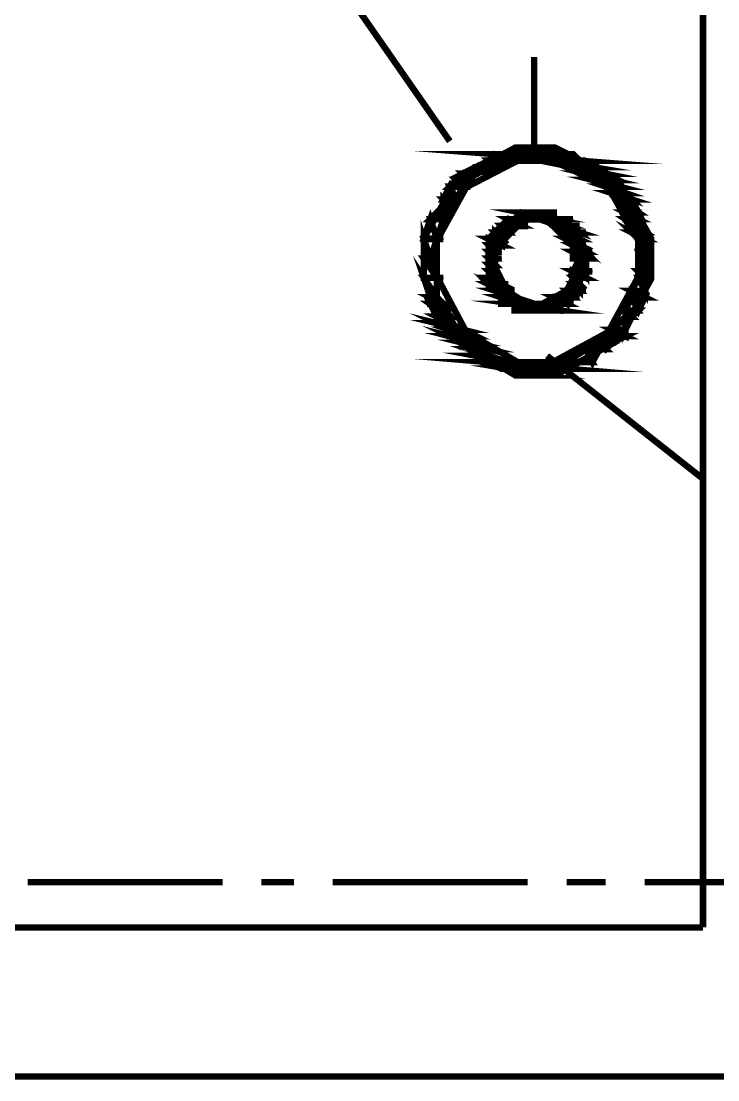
# Model space of a CAD drawing. Extents: x 0 to 210, y 0 to 297.
# Drawn here: x 76.17 to 80.72, y 233.62 to 240.53 of the extents above; entities that cross this region are included whole.
import ezdxf

# ---------------------------------------------------------------- set-up
doc = ezdxf.new("R2010")
doc.units = 0
doc.header["$MEASUREMENT"] = 0
doc.layers.add('C00-00-00-BLACK', color=7, linetype='Continuous')
doc.layers.add('CFF-00-00', color=1, linetype='Continuous')

msp = doc.modelspace()

# ---------------------------------------------------------------- linework, layer by layer
at = {"layer": 'C00-00-00-BLACK', "const_width": 0.0423}
for points in [[(80.6235, 234.614), (80.6235, 252.714)], [(79.5211, 239.702), (79.5211, 240.294)], [(76.2138, 234.91), (77.4859, 234.91)], [(77.7392, 234.91), (77.9515, 234.91)], [(78.2052, 234.91), (79.4784, 234.91)], [(79.732, 234.91), (79.9881, 234.91)], [(80.2432, 234.91), (81.4737, 234.91)], [(75.7894, 234.614), (80.6235, 234.614)], [(75.7894, 233.641), (89.4457, 233.641)]]:
    msp.add_lwpolyline(points, dxfattribs=at)
for points in [[(80.2845, 238.979), (80.2845, 239.11), (80.0626, 239.5), (79.6576, 239.702), (79.5239, 239.702), (79.3972, 239.702), (79.018, 239.5), (78.8003, 239.11), (78.8003, 238.979), (78.8003, 238.846), (79.018, 238.441), (79.3972, 238.217), (79.5239, 238.217), (79.6576, 238.217), (80.0626, 238.441), (80.2845, 238.846), (80.2845, 238.979)], [(79.5211, 239.702), (79.6477, 239.66), (79.4357, 239.66), (79.5211, 239.702)], [(79.7747, 239.66), (79.2635, 239.66), (79.8174, 239.617), (79.7747, 239.66)], [(80.2005, 238.979), (80.2005, 239.097), (80.0047, 239.444), (79.6438, 239.617), (79.5239, 239.617), (79.412, 239.617), (79.0773, 239.444), (78.8857, 239.097), (78.8857, 238.979), (78.8857, 238.859), (79.0773, 238.499), (79.412, 238.303), (79.5239, 238.303), (79.6438, 238.303), (80.0047, 238.499), (80.2005, 238.859), (80.2005, 238.979)], [(79.2247, 239.617), (79.266, 239.575), (79.1393, 239.575), (79.2247, 239.617)], [(79.2635, 239.66), (79.8174, 239.617), (79.2219, 239.617), (79.2635, 239.66)], [(79.393, 239.617), (79.2247, 239.617), (79.266, 239.575), (79.393, 239.617)], [(79.8174, 239.617), (79.2219, 239.617), (79.8174, 239.617)], [(79.2219, 239.617), (79.8174, 239.617), (79.8587, 239.617), (79.2219, 239.617)], [(79.393, 239.617), (79.4357, 239.617), (79.2247, 239.617), (79.393, 239.617)], [(79.393, 239.617), (79.2247, 239.617), (79.5211, 239.617), (79.393, 239.617)], [(79.393, 239.66), (79.7747, 239.66), (79.2635, 239.66), (79.393, 239.66)], [(79.4357, 239.66), (79.6893, 239.66), (79.393, 239.66), (79.4357, 239.66)], [(79.6893, 239.66), (79.393, 239.66), (79.7747, 239.66), (79.6893, 239.66)], [(79.6477, 239.617), (79.9013, 239.575), (79.7747, 239.575), (79.6477, 239.617)], [(79.8174, 239.617), (79.6477, 239.617), (79.9013, 239.575), (79.8174, 239.617)], [(79.6477, 239.66), (79.4357, 239.66), (79.6893, 239.66), (79.6477, 239.66)], [(79.8174, 239.617), (79.5211, 239.617), (79.8174, 239.617)], [(79.5211, 239.617), (79.8174, 239.617), (79.6477, 239.617), (79.5211, 239.617)], [(79.0554, 239.532), (79.0967, 239.491), (79.0127, 239.491), (79.0554, 239.532)], [(79.1393, 239.575), (79.1393, 239.532), (79.0554, 239.532), (79.1393, 239.575)], [(79.266, 239.575), (79.1393, 239.575), (79.266, 239.575)], [(79.1393, 239.575), (79.266, 239.575), (79.309, 239.575), (79.1393, 239.575)], [(79.266, 239.575), (79.1393, 239.575), (79.1393, 239.532), (79.266, 239.575)], [(79.9013, 239.575), (79.7747, 239.575), (79.9867, 239.532), (79.9013, 239.575)], [(79.7747, 239.575), (79.9867, 239.532), (79.8587, 239.532), (79.7747, 239.575)], [(79.9013, 239.575), (79.7747, 239.575), (79.9013, 239.575)], [(79.7747, 239.575), (79.9013, 239.575), (79.9469, 239.575), (79.7747, 239.575)], [(79.8615, 239.532), (80.0308, 239.491), (79.9042, 239.491), (79.8615, 239.532)], [(78.97, 239.448), (79.0127, 239.364), (78.9259, 239.364), (78.97, 239.448)], [(79.0127, 239.491), (79.0554, 239.448), (78.97, 239.448), (79.0127, 239.491)], [(79.0967, 239.491), (79.0127, 239.491), (79.0554, 239.448), (79.0967, 239.491)], [(79.1393, 239.532), (79.0554, 239.532), (79.0967, 239.491), (79.1393, 239.532)], [(79.9881, 239.532), (79.8615, 239.532), (80.0308, 239.491), (79.9881, 239.532)], [(79.9042, 239.491), (80.0735, 239.448), (79.9881, 239.448), (79.9042, 239.491)], [(80.0308, 239.491), (79.9042, 239.491), (80.0735, 239.448), (80.0308, 239.491)], [(79.9881, 239.448), (80.1165, 239.405), (80.0308, 239.405), (79.9881, 239.448)], [(79.0554, 239.448), (78.97, 239.448), (79.0127, 239.364), (79.0554, 239.448)], [(80.0735, 239.448), (79.9881, 239.448), (80.1165, 239.405), (80.0735, 239.448)], [(80.1165, 239.405), (80.0308, 239.405), (80.1578, 239.364), (80.1165, 239.405)], [(80.0308, 239.405), (80.1578, 239.364), (80.0735, 239.364), (80.0308, 239.405)], [(80.0735, 239.364), (80.2005, 239.279), (80.1165, 239.279), (80.0735, 239.364)], [(78.9284, 239.321), (78.9284, 239.236), (78.843, 239.236), (78.9284, 239.321)], [(79.0127, 239.364), (78.9284, 239.364), (78.97, 239.321), (79.0127, 239.364)], [(78.9284, 239.364), (78.97, 239.321), (78.9284, 239.321), (78.9284, 239.364)], [(80.1578, 239.364), (80.0735, 239.364), (80.2005, 239.279), (80.1578, 239.364)], [(78.843, 239.236), (78.8857, 239.109), (78.8003, 239.109), (78.843, 239.236)], [(78.97, 239.321), (78.9284, 239.321), (78.9284, 239.236), (78.97, 239.321)], [(79.8587, 238.979), (79.8587, 239.033), (79.7676, 239.191), (79.5817, 239.276), (79.5211, 239.276), (79.4674, 239.276), (79.3062, 239.191), (79.2219, 239.033), (79.2219, 238.979), (79.2219, 238.922), (79.3062, 238.747), (79.4674, 238.64), (79.5211, 238.64), (79.5817, 238.64), (79.7676, 238.747), (79.8587, 238.922), (79.8587, 238.979)], [(79.6477, 239.279), (79.4357, 239.279), (79.6477, 239.236), (79.6477, 239.279)], [(79.4357, 239.279), (79.6477, 239.236), (79.393, 239.236), (79.4357, 239.279)], [(79.4784, 239.279), (79.6477, 239.279), (79.4357, 239.279), (79.4784, 239.279)], [(79.5211, 239.279), (79.5623, 239.279), (79.4784, 239.279), (79.5211, 239.279)], [(79.605, 239.279), (79.6477, 239.279), (79.4784, 239.279), (79.605, 239.279)], [(79.605, 239.279), (79.4784, 239.279), (79.5623, 239.279), (79.605, 239.279)], [(79.605, 239.279), (79.4784, 239.279), (79.6477, 239.279), (79.605, 239.279)], [(79.605, 239.236), (79.732, 239.194), (79.6477, 239.194), (79.605, 239.236)], [(80.2005, 239.279), (80.1165, 239.279), (80.2005, 239.236), (80.2005, 239.279)], [(80.1165, 239.236), (80.2432, 239.152), (80.1578, 239.152), (80.1165, 239.236)], [(80.1165, 239.279), (80.2005, 239.236), (80.1165, 239.236), (80.1165, 239.279)], [(78.8003, 239.106), (78.843, 238.979), (78.8003, 238.979), (78.8003, 239.106)], [(78.9284, 239.236), (78.843, 239.236), (78.8857, 239.109), (78.9284, 239.236)], [(78.843, 239.236), (78.9284, 239.236), (78.97, 239.236), (78.843, 239.236)], [(78.9284, 239.236), (78.97, 239.236), (78.843, 239.236), (78.9284, 239.236)], [(79.309, 239.191), (79.3517, 239.149), (79.266, 239.149), (79.309, 239.191)], [(79.8174, 238.979), (79.8174, 239.043), (79.5941, 239.233), (79.5211, 239.233), (79.4561, 239.233), (79.2635, 239.043), (79.2635, 238.979), (79.2635, 238.927), (79.3433, 238.768), (79.4755, 238.683), (79.5211, 238.683), (79.5736, 238.683), (79.732, 238.768), (79.8174, 238.927), (79.8174, 238.979)], [(79.3517, 239.236), (79.4357, 239.194), (79.309, 239.194), (79.3517, 239.236)], [(79.4784, 239.236), (79.3517, 239.236), (79.4357, 239.194), (79.4784, 239.236)], [(79.393, 239.236), (79.6893, 239.236), (79.3517, 239.236), (79.393, 239.236)], [(79.732, 239.236), (79.3517, 239.236), (79.732, 239.236)], [(79.3517, 239.236), (79.732, 239.236), (79.7747, 239.236), (79.3517, 239.236)], [(79.732, 239.236), (79.7747, 239.236), (79.3517, 239.236), (79.732, 239.236)], [(79.732, 239.236), (79.3517, 239.236), (79.6893, 239.236), (79.732, 239.236)], [(79.4784, 239.236), (79.5211, 239.236), (79.3517, 239.236), (79.4784, 239.236)], [(79.4784, 239.236), (79.3517, 239.236), (79.5211, 239.236), (79.4784, 239.236)], [(79.6477, 239.236), (79.393, 239.236), (79.6893, 239.236), (79.6477, 239.236)], [(79.732, 239.236), (79.605, 239.236), (79.732, 239.194), (79.732, 239.236)], [(79.732, 239.236), (79.5211, 239.236), (79.732, 239.236)], [(79.5211, 239.236), (79.732, 239.236), (79.605, 239.236), (79.5211, 239.236)], [(79.6893, 239.191), (79.8174, 239.149), (79.732, 239.149), (79.6893, 239.191)], [(80.2005, 239.236), (80.1165, 239.236), (80.2432, 239.152), (80.2005, 239.236)], [(80.1578, 239.149), (80.2432, 239.106), (80.2005, 239.106), (80.1578, 239.149)], [(79.3517, 239.149), (79.266, 239.149), (79.309, 239.106), (79.3517, 239.149)], [(79.266, 239.149), (79.309, 239.106), (79.266, 239.106), (79.266, 239.149)], [(79.3517, 239.149), (79.266, 239.149), (79.3517, 239.149)], [(79.266, 239.149), (79.3517, 239.149), (79.393, 239.149), (79.266, 239.149)], [(79.393, 239.191), (79.309, 239.191), (79.3517, 239.149), (79.393, 239.191)], [(79.309, 239.191), (79.4385, 239.191), (79.4812, 239.191), (79.309, 239.191)], [(79.4385, 239.191), (79.4812, 239.191), (79.309, 239.191), (79.4385, 239.191)], [(79.393, 239.191), (79.4357, 239.191), (79.309, 239.191), (79.393, 239.191)], [(79.393, 239.191), (79.309, 239.191), (79.4357, 239.191), (79.393, 239.191)], [(79.7747, 239.191), (79.6893, 239.191), (79.8174, 239.149), (79.7747, 239.191)], [(79.732, 239.106), (79.8174, 239.065), (79.7747, 239.065), (79.732, 239.106)], [(79.7747, 239.191), (79.8174, 239.191), (79.6477, 239.191), (79.7747, 239.191)], [(79.7747, 239.191), (79.6477, 239.191), (79.732, 239.191), (79.7747, 239.191)], [(79.7747, 239.191), (79.6477, 239.191), (79.7747, 239.191)], [(79.6477, 239.191), (79.7747, 239.191), (79.6893, 239.191), (79.6477, 239.191)], [(79.8174, 239.149), (79.732, 239.149), (79.8174, 239.106), (79.8174, 239.149)], [(79.732, 239.149), (79.8174, 239.106), (79.732, 239.106), (79.732, 239.149)], [(79.8174, 239.149), (79.732, 239.149), (79.8174, 239.149)], [(79.732, 239.149), (79.8174, 239.149), (79.8587, 239.149), (79.732, 239.149)], [(80.2432, 239.149), (80.1578, 239.149), (80.2432, 239.106), (80.2432, 239.149)], [(80.2005, 239.106), (80.2432, 239.022), (80.2005, 239.022), (80.2005, 239.106)], [(80.2005, 239.022), (80.2432, 238.893), (80.2005, 238.893), (80.2005, 239.022)], [(78.8857, 239.106), (78.8003, 239.106), (78.843, 238.979), (78.8857, 239.106)], [(78.8003, 239.106), (78.8857, 239.106), (78.9284, 239.106), (78.8003, 239.106)], [(78.8857, 239.106), (78.9284, 239.106), (78.8003, 239.106), (78.8857, 239.106)], [(79.309, 239.106), (79.2247, 239.106), (79.309, 239.065), (79.309, 239.106)], [(79.309, 239.065), (79.2247, 239.065), (79.266, 239.022), (79.309, 239.065)], [(79.2247, 239.106), (79.309, 239.065), (79.2247, 239.065), (79.2247, 239.106)], [(79.266, 239.106), (79.309, 239.106), (79.2247, 239.106), (79.266, 239.106)], [(79.2247, 239.065), (79.266, 239.022), (79.2247, 239.022), (79.2247, 239.065)], [(79.2247, 239.022), (79.266, 238.979), (79.2247, 238.979), (79.2247, 239.022)], [(79.309, 239.106), (79.266, 239.106), (79.309, 239.106)], [(79.8174, 239.106), (79.732, 239.106), (79.8174, 239.065), (79.8174, 239.106)], [(79.8174, 239.065), (79.7747, 239.065), (79.8587, 239.022), (79.8174, 239.065)], [(79.7747, 239.065), (79.8587, 239.022), (79.7747, 239.022), (79.7747, 239.065)], [(79.7747, 239.065), (79.8174, 239.065), (79.8587, 239.065), (79.7747, 239.065)], [(79.8174, 239.065), (79.8587, 239.065), (79.7747, 239.065), (79.8174, 239.065)], [(80.2432, 239.106), (80.2005, 239.106), (80.2432, 239.022), (80.2432, 239.106)], [(78.8003, 238.979), (78.8857, 238.853), (78.8003, 238.853), (78.8003, 238.979)], [(79.266, 239.022), (79.2247, 239.022), (79.266, 238.979), (79.266, 239.022)], [(79.2247, 239.022), (79.266, 239.022), (79.309, 239.022), (79.2247, 239.022)], [(79.266, 239.022), (79.309, 239.022), (79.2247, 239.022), (79.266, 239.022)], [(79.2247, 238.979), (79.266, 238.937), (79.2247, 238.937), (79.2247, 238.979)], [(79.8587, 239.022), (79.7747, 239.022), (79.8587, 238.979), (79.8587, 239.022)], [(79.8174, 238.979), (79.8587, 238.895), (79.7747, 238.895), (79.8174, 238.979)], [(79.7747, 239.022), (79.8587, 238.979), (79.7747, 238.979), (79.7747, 239.022)], [(79.7747, 239.022), (79.8587, 239.022), (79.9013, 239.022), (79.7747, 239.022)], [(79.8587, 239.022), (79.9013, 239.022), (79.7747, 239.022), (79.8587, 239.022)], [(80.2432, 239.022), (80.2005, 239.022), (80.2432, 238.893), (80.2432, 239.022)], [(80.2432, 239.022), (80.2005, 239.022), (80.2432, 239.022)], [(80.2005, 239.022), (80.2432, 239.022), (80.2845, 239.022), (80.2005, 239.022)], [(78.8003, 238.853), (78.8857, 238.726), (78.843, 238.726), (78.8003, 238.853)], [(78.843, 238.979), (78.8003, 238.979), (78.8857, 238.853), (78.843, 238.979)], [(78.843, 238.979), (78.8003, 238.979), (78.843, 238.979)], [(78.8003, 238.979), (78.843, 238.979), (78.8857, 238.979), (78.8003, 238.979)], [(79.266, 238.979), (79.2247, 238.979), (79.266, 238.937), (79.266, 238.979)], [(79.266, 238.937), (79.2247, 238.937), (79.266, 238.895), (79.266, 238.937)], [(79.266, 238.979), (79.2247, 238.979), (79.266, 238.979)], [(79.2247, 238.979), (79.266, 238.979), (79.309, 238.979), (79.2247, 238.979)], [(79.2247, 238.937), (79.266, 238.895), (79.2247, 238.895), (79.2247, 238.937)], [(79.2247, 238.895), (79.266, 238.853), (79.2247, 238.853), (79.2247, 238.895)], [(79.8587, 238.979), (79.7747, 238.979), (79.8174, 238.979), (79.8587, 238.979)], [(79.7747, 238.979), (79.8587, 238.979), (79.9013, 238.979), (79.7747, 238.979)], [(79.8587, 238.979), (79.8174, 238.979), (79.8587, 238.895), (79.8587, 238.979)], [(80.2005, 238.895), (80.2432, 238.853), (80.2005, 238.853), (80.2005, 238.895)], [(78.8857, 238.853), (78.8003, 238.853), (78.8857, 238.726), (78.8857, 238.853)], [(78.8003, 238.853), (78.8857, 238.853), (78.9284, 238.853), (78.8003, 238.853)], [(78.8857, 238.853), (78.9284, 238.853), (78.8003, 238.853), (78.8857, 238.853)], [(79.2247, 238.81), (79.309, 238.768), (79.266, 238.768), (79.2247, 238.81)], [(79.266, 238.853), (79.2247, 238.853), (79.309, 238.81), (79.266, 238.853)], [(79.266, 238.895), (79.2247, 238.895), (79.266, 238.853), (79.266, 238.895)], [(79.2247, 238.853), (79.309, 238.81), (79.2247, 238.81), (79.2247, 238.853)], [(79.2247, 238.853), (79.266, 238.853), (79.309, 238.853), (79.2247, 238.853)], [(79.266, 238.853), (79.309, 238.853), (79.2247, 238.853), (79.266, 238.853)], [(79.8587, 238.895), (79.7747, 238.895), (79.8587, 238.853), (79.8587, 238.895)], [(79.8174, 238.853), (79.7747, 238.853), (79.8174, 238.81), (79.8174, 238.853)], [(79.7747, 238.895), (79.8587, 238.853), (79.7747, 238.853), (79.7747, 238.895)], [(79.8587, 238.895), (79.7747, 238.895), (79.8587, 238.895)], [(79.7747, 238.895), (79.8587, 238.895), (79.9013, 238.895), (79.7747, 238.895)], [(79.7747, 238.853), (79.8174, 238.81), (79.7747, 238.81), (79.7747, 238.853)], [(79.8174, 238.853), (79.8587, 238.853), (79.7747, 238.853), (79.8174, 238.853)], [(79.8174, 238.853), (79.7747, 238.853), (79.8587, 238.853), (79.8174, 238.853)], [(80.2005, 238.853), (80.2432, 238.768), (80.1578, 238.768), (80.2005, 238.853)], [(80.2432, 238.895), (80.2005, 238.895), (80.2432, 238.853), (80.2432, 238.895)], [(80.2432, 238.853), (80.2005, 238.853), (80.2432, 238.768), (80.2432, 238.853)], [(79.309, 238.81), (79.2247, 238.81), (79.309, 238.768), (79.309, 238.81)], [(79.266, 238.768), (79.393, 238.726), (79.309, 238.726), (79.266, 238.768)], [(79.2247, 238.81), (79.309, 238.81), (79.3517, 238.81), (79.2247, 238.81)], [(79.309, 238.81), (79.3517, 238.81), (79.2247, 238.81), (79.309, 238.81)], [(79.7747, 238.81), (79.8174, 238.768), (79.732, 238.768), (79.7747, 238.81)], [(79.8174, 238.81), (79.7747, 238.81), (79.8174, 238.768), (79.8174, 238.81)], [(80.1578, 238.768), (80.2432, 238.726), (80.1578, 238.726), (80.1578, 238.768)], [(78.8857, 238.726), (78.843, 238.726), (78.9284, 238.683), (78.8857, 238.726)], [(78.843, 238.683), (78.97, 238.599), (78.8857, 238.599), (78.843, 238.683)], [(78.843, 238.726), (78.9284, 238.683), (78.843, 238.683), (78.843, 238.726)], [(79.3517, 238.768), (79.266, 238.768), (79.393, 238.726), (79.3517, 238.768)], [(79.393, 238.726), (79.3062, 238.726), (79.4357, 238.683), (79.393, 238.726)], [(79.3517, 238.768), (79.266, 238.768), (79.3517, 238.768)], [(79.266, 238.768), (79.3517, 238.768), (79.393, 238.768), (79.266, 238.768)], [(79.3517, 238.768), (79.393, 238.768), (79.266, 238.768), (79.3517, 238.768)], [(79.3517, 238.768), (79.266, 238.768), (79.309, 238.768), (79.3517, 238.768)], [(79.3062, 238.726), (79.4357, 238.683), (79.3062, 238.683), (79.3062, 238.726)], [(79.6477, 238.726), (79.732, 238.683), (79.605, 238.683), (79.6477, 238.726)], [(79.732, 238.726), (79.6477, 238.726), (79.732, 238.683), (79.732, 238.726)], [(79.6893, 238.726), (79.732, 238.726), (79.6477, 238.726), (79.6893, 238.726)], [(79.732, 238.768), (79.7747, 238.726), (79.6893, 238.726), (79.732, 238.768)], [(79.7747, 238.726), (79.6893, 238.726), (79.7747, 238.726)], [(79.6893, 238.726), (79.7747, 238.726), (79.8174, 238.726), (79.6893, 238.726)], [(79.7747, 238.726), (79.6893, 238.726), (79.732, 238.726), (79.7747, 238.726)], [(79.8174, 238.768), (79.732, 238.768), (79.7747, 238.726), (79.8174, 238.768)], [(79.8174, 238.768), (79.732, 238.768), (79.8174, 238.768)], [(79.732, 238.768), (79.8174, 238.768), (79.8587, 238.768), (79.732, 238.768)], [(80.2432, 238.768), (80.1578, 238.768), (80.2432, 238.726), (80.2432, 238.768)], [(80.1578, 238.726), (80.2005, 238.64), (80.1137, 238.64), (80.1578, 238.726)], [(80.2432, 238.726), (80.1578, 238.726), (80.2005, 238.64), (80.2432, 238.726)], [(78.9284, 238.683), (78.843, 238.683), (78.97, 238.599), (78.9284, 238.683)], [(79.6893, 238.683), (79.393, 238.683), (79.6893, 238.64), (79.6893, 238.683)], [(79.4357, 238.683), (79.3062, 238.683), (79.4357, 238.683)], [(79.3062, 238.683), (79.4357, 238.683), (79.4784, 238.683), (79.3062, 238.683)], [(79.4357, 238.683), (79.3062, 238.683), (79.4784, 238.683), (79.4357, 238.683)], [(79.3062, 238.683), (79.4784, 238.683), (79.3517, 238.683), (79.3062, 238.683)], [(79.5623, 238.683), (79.605, 238.683), (79.3517, 238.683), (79.5623, 238.683)], [(79.5623, 238.683), (79.3517, 238.683), (79.4784, 238.683), (79.5623, 238.683)], [(79.732, 238.683), (79.3517, 238.683), (79.6893, 238.683), (79.732, 238.683)], [(79.3517, 238.683), (79.6893, 238.683), (79.393, 238.683), (79.3517, 238.683)], [(79.393, 238.683), (79.6893, 238.64), (79.393, 238.64), (79.393, 238.683)], [(79.6893, 238.64), (79.393, 238.64), (79.605, 238.64), (79.6893, 238.64)], [(79.393, 238.64), (79.605, 238.64), (79.4357, 238.64), (79.393, 238.64)], [(79.605, 238.64), (79.4357, 238.64), (79.605, 238.64)], [(79.4357, 238.64), (79.605, 238.64), (79.6477, 238.64), (79.4357, 238.64)], [(79.5623, 238.64), (79.4784, 238.64), (79.4357, 238.64), (79.5623, 238.64)], [(79.4357, 238.64), (79.605, 238.64), (79.5623, 238.64), (79.4357, 238.64)], [(79.5623, 238.64), (79.605, 238.64), (79.4784, 238.64), (79.5623, 238.64)], [(79.732, 238.683), (79.605, 238.683), (79.5623, 238.683), (79.732, 238.683)], [(79.732, 238.683), (79.7747, 238.683), (79.5623, 238.683), (79.732, 238.683)], [(79.732, 238.683), (79.5623, 238.683), (79.732, 238.683)], [(79.5623, 238.683), (79.732, 238.683), (79.7775, 238.683), (79.5623, 238.683)], [(79.732, 238.683), (79.7775, 238.683), (79.5623, 238.683), (79.732, 238.683)], [(79.605, 238.683), (79.732, 238.683), (79.7747, 238.683), (79.605, 238.683)], [(80.2005, 238.64), (80.1165, 238.64), (80.1578, 238.599), (80.2005, 238.64)], [(80.1165, 238.64), (80.1578, 238.599), (80.1165, 238.599), (80.1165, 238.64)], [(78.8857, 238.556), (79.0554, 238.514), (78.97, 238.514), (78.8857, 238.556)], [(78.97, 238.599), (78.8857, 238.599), (78.97, 238.556), (78.97, 238.599)], [(78.8857, 238.599), (78.97, 238.556), (78.8857, 238.556), (78.8857, 238.599)], [(80.1165, 238.599), (80.1165, 238.514), (80.0308, 238.514), (80.1165, 238.599)], [(80.1578, 238.599), (80.1165, 238.599), (80.1165, 238.514), (80.1578, 238.599)], [(78.97, 238.556), (78.8857, 238.556), (79.0554, 238.514), (78.97, 238.556)], [(78.97, 238.472), (79.1393, 238.429), (79.0554, 238.429), (78.97, 238.472)], [(79.0554, 238.514), (78.97, 238.514), (79.0967, 238.472), (79.0554, 238.514)], [(78.97, 238.514), (79.0967, 238.472), (78.97, 238.472), (78.97, 238.514)], [(80.1165, 238.514), (80.0308, 238.514), (80.1165, 238.472), (80.1165, 238.514)], [(80.0308, 238.514), (80.1165, 238.472), (80.0308, 238.472), (80.0308, 238.514)], [(79.0967, 238.472), (78.97, 238.472), (79.1393, 238.429), (79.0967, 238.472)], [(79.1393, 238.429), (79.0554, 238.429), (79.2247, 238.387), (79.1393, 238.429)], [(79.0554, 238.429), (79.2247, 238.387), (79.0967, 238.387), (79.0554, 238.429)], [(79.9469, 238.429), (79.9881, 238.387), (79.9042, 238.387), (79.9469, 238.429)], [(80.0308, 238.472), (80.0308, 238.429), (79.9469, 238.429), (80.0308, 238.472)], [(80.1165, 238.472), (80.0308, 238.472), (80.0308, 238.429), (80.1165, 238.472)], [(79.2247, 238.344), (79.1393, 238.344), (79.3517, 238.303), (79.2247, 238.344)], [(79.2247, 238.387), (79.0967, 238.387), (79.2247, 238.344), (79.2247, 238.387)], [(79.0967, 238.387), (79.2247, 238.344), (79.1393, 238.344), (79.0967, 238.387)], [(79.8587, 238.387), (79.9013, 238.303), (79.732, 238.303), (79.8587, 238.387)], [(79.9469, 238.387), (79.8587, 238.387), (79.9013, 238.303), (79.9469, 238.387)], [(79.9013, 238.387), (79.9469, 238.387), (79.8587, 238.387), (79.9013, 238.387)], [(79.9881, 238.387), (79.9013, 238.387), (79.9469, 238.387), (79.9881, 238.387)], [(80.0308, 238.429), (79.9469, 238.429), (79.9881, 238.387), (80.0308, 238.429)], [(79.8174, 238.303), (79.2219, 238.303), (79.732, 238.26), (79.8174, 238.303)], [(79.1393, 238.344), (79.3517, 238.303), (79.182, 238.303), (79.1393, 238.344)], [(79.605, 238.217), (79.4784, 238.217), (79.3517, 238.26), (79.605, 238.217)], [(79.2219, 238.303), (79.732, 238.26), (79.3062, 238.26), (79.2219, 238.303)], [(79.3517, 238.303), (79.182, 238.303), (79.4357, 238.303), (79.3517, 238.303)], [(79.182, 238.303), (79.4357, 238.303), (79.2247, 238.303), (79.182, 238.303)], [(79.4784, 238.303), (79.5211, 238.303), (79.2247, 238.303), (79.4784, 238.303)], [(79.4784, 238.303), (79.2247, 238.303), (79.4357, 238.303), (79.4784, 238.303)], [(79.2247, 238.303), (79.4784, 238.303), (79.5211, 238.303), (79.2247, 238.303)], [(79.4784, 238.303), (79.5211, 238.303), (79.2247, 238.303), (79.4784, 238.303)], [(79.605, 238.303), (79.8174, 238.303), (79.4784, 238.303), (79.605, 238.303)], [(79.732, 238.303), (79.8174, 238.303), (79.605, 238.303), (79.732, 238.303)], [(79.8174, 238.303), (79.605, 238.303), (79.8174, 238.303)], [(79.8587, 238.303), (79.9013, 238.303), (79.732, 238.303), (79.8587, 238.303)], [(79.8587, 238.303), (79.732, 238.303), (79.9013, 238.303), (79.8587, 238.303)], [(79.8587, 238.303), (79.732, 238.303), (79.8174, 238.303), (79.8587, 238.303)], [(79.3517, 238.26), (79.6893, 238.26), (79.605, 238.217), (79.3517, 238.26)], [(79.732, 238.26), (79.309, 238.26), (79.6893, 238.26), (79.732, 238.26)], [(79.309, 238.26), (79.6893, 238.26), (79.3517, 238.26), (79.309, 238.26)], [(79.605, 238.217), (79.6477, 238.217), (79.4784, 238.217), (79.605, 238.217)]]:
    msp.add_lwpolyline(points, close=True, dxfattribs=at)
at = {"layer": 'C00-00-00-BLACK'}
for points in [[(79.5211, 239.702), (79.6477, 239.66), (79.4357, 239.66), (79.5211, 239.702)], [(79.2635, 239.66), (79.8174, 239.617), (79.2219, 239.617), (79.2635, 239.66)], [(79.393, 239.66), (79.7747, 239.66), (79.2635, 239.66), (79.393, 239.66)], [(79.7747, 239.66), (79.2635, 239.66), (79.8174, 239.617), (79.7747, 239.66)], [(79.4357, 239.66), (79.6893, 239.66), (79.393, 239.66), (79.4357, 239.66)], [(79.6893, 239.66), (79.393, 239.66), (79.7747, 239.66), (79.6893, 239.66)], [(79.6477, 239.66), (79.4357, 239.66), (79.6893, 239.66), (79.6477, 239.66)], [(79.1393, 239.575), (79.1393, 239.532), (79.0554, 239.532), (79.1393, 239.575)], [(79.2247, 239.617), (79.266, 239.575), (79.1393, 239.575), (79.2247, 239.617)], [(79.266, 239.575), (79.1393, 239.575), (79.266, 239.575)], [(79.1393, 239.575), (79.266, 239.575), (79.309, 239.575), (79.1393, 239.575)], [(79.266, 239.575), (79.1393, 239.575), (79.1393, 239.532), (79.266, 239.575)], [(79.8174, 239.617), (79.2219, 239.617), (79.8174, 239.617)], [(79.2219, 239.617), (79.8174, 239.617), (79.8587, 239.617), (79.2219, 239.617)], [(79.393, 239.617), (79.4357, 239.617), (79.2247, 239.617), (79.393, 239.617)], [(79.393, 239.617), (79.2247, 239.617), (79.5211, 239.617), (79.393, 239.617)], [(79.393, 239.617), (79.2247, 239.617), (79.266, 239.575), (79.393, 239.617)], [(79.8174, 239.617), (79.5211, 239.617), (79.8174, 239.617)], [(79.5211, 239.617), (79.8174, 239.617), (79.6477, 239.617), (79.5211, 239.617)], [(79.8174, 239.617), (79.6477, 239.617), (79.9013, 239.575), (79.8174, 239.617)], [(79.6477, 239.617), (79.9013, 239.575), (79.7747, 239.575), (79.6477, 239.617)], [(79.9013, 239.575), (79.7747, 239.575), (79.9013, 239.575)], [(79.7747, 239.575), (79.9013, 239.575), (79.9469, 239.575), (79.7747, 239.575)], [(79.9013, 239.575), (79.7747, 239.575), (79.9867, 239.532), (79.9013, 239.575)], [(79.7747, 239.575), (79.9867, 239.532), (79.8587, 239.532), (79.7747, 239.575)], [(79.0127, 239.491), (79.0554, 239.448), (78.97, 239.448), (79.0127, 239.491)], [(79.0554, 239.532), (79.0967, 239.491), (79.0127, 239.491), (79.0554, 239.532)], [(79.0967, 239.491), (79.0127, 239.491), (79.0554, 239.448), (79.0967, 239.491)], [(79.1393, 239.532), (79.0554, 239.532), (79.0967, 239.491), (79.1393, 239.532)], [(79.9881, 239.532), (79.8615, 239.532), (80.0308, 239.491), (79.9881, 239.532)], [(79.8615, 239.532), (80.0308, 239.491), (79.9042, 239.491), (79.8615, 239.532)], [(80.0308, 239.491), (79.9042, 239.491), (80.0735, 239.448), (80.0308, 239.491)], [(79.9042, 239.491), (80.0735, 239.448), (79.9881, 239.448), (79.9042, 239.491)], [(78.97, 239.448), (79.0127, 239.364), (78.9259, 239.364), (78.97, 239.448)], [(79.0554, 239.448), (78.97, 239.448), (79.0127, 239.364), (79.0554, 239.448)], [(80.0735, 239.448), (79.9881, 239.448), (80.1165, 239.405), (80.0735, 239.448)], [(79.9881, 239.448), (80.1165, 239.405), (80.0308, 239.405), (79.9881, 239.448)], [(79.0127, 239.364), (78.9284, 239.364), (78.97, 239.321), (79.0127, 239.364)], [(78.9284, 239.364), (78.97, 239.321), (78.9284, 239.321), (78.9284, 239.364)], [(80.1165, 239.405), (80.0308, 239.405), (80.1578, 239.364), (80.1165, 239.405)], [(80.0308, 239.405), (80.1578, 239.364), (80.0735, 239.364), (80.0308, 239.405)], [(80.1578, 239.364), (80.0735, 239.364), (80.2005, 239.279), (80.1578, 239.364)], [(80.0735, 239.364), (80.2005, 239.279), (80.1165, 239.279), (80.0735, 239.364)], [(78.9284, 239.321), (78.9284, 239.236), (78.843, 239.236), (78.9284, 239.321)], [(78.97, 239.321), (78.9284, 239.321), (78.9284, 239.236), (78.97, 239.321)], [(78.843, 239.236), (78.8857, 239.109), (78.8003, 239.109), (78.843, 239.236)], [(78.843, 239.236), (78.9284, 239.236), (78.97, 239.236), (78.843, 239.236)], [(78.9284, 239.236), (78.97, 239.236), (78.843, 239.236), (78.9284, 239.236)], [(78.9284, 239.236), (78.843, 239.236), (78.8857, 239.109), (78.9284, 239.236)], [(79.3517, 239.236), (79.4357, 239.194), (79.309, 239.194), (79.3517, 239.236)], [(79.393, 239.236), (79.6893, 239.236), (79.3517, 239.236), (79.393, 239.236)], [(79.732, 239.236), (79.3517, 239.236), (79.732, 239.236)], [(79.3517, 239.236), (79.732, 239.236), (79.7747, 239.236), (79.3517, 239.236)], [(79.732, 239.236), (79.7747, 239.236), (79.3517, 239.236), (79.732, 239.236)], [(79.732, 239.236), (79.3517, 239.236), (79.6893, 239.236), (79.732, 239.236)], [(79.4784, 239.236), (79.5211, 239.236), (79.3517, 239.236), (79.4784, 239.236)], [(79.4784, 239.236), (79.3517, 239.236), (79.5211, 239.236), (79.4784, 239.236)], [(79.4784, 239.236), (79.3517, 239.236), (79.4357, 239.194), (79.4784, 239.236)], [(79.4357, 239.279), (79.6477, 239.236), (79.393, 239.236), (79.4357, 239.279)], [(79.6477, 239.236), (79.393, 239.236), (79.6893, 239.236), (79.6477, 239.236)], [(79.4784, 239.279), (79.6477, 239.279), (79.4357, 239.279), (79.4784, 239.279)], [(79.6477, 239.279), (79.4357, 239.279), (79.6477, 239.236), (79.6477, 239.279)], [(79.5211, 239.279), (79.5623, 239.279), (79.4784, 239.279), (79.5211, 239.279)], [(79.605, 239.279), (79.6477, 239.279), (79.4784, 239.279), (79.605, 239.279)], [(79.605, 239.279), (79.4784, 239.279), (79.5623, 239.279), (79.605, 239.279)], [(79.605, 239.279), (79.4784, 239.279), (79.6477, 239.279), (79.605, 239.279)], [(79.732, 239.236), (79.5211, 239.236), (79.732, 239.236)], [(79.5211, 239.236), (79.732, 239.236), (79.605, 239.236), (79.5211, 239.236)], [(79.732, 239.236), (79.605, 239.236), (79.732, 239.194), (79.732, 239.236)], [(79.605, 239.236), (79.732, 239.194), (79.6477, 239.194), (79.605, 239.236)], [(80.2005, 239.279), (80.1165, 239.279), (80.2005, 239.236), (80.2005, 239.279)], [(80.1165, 239.279), (80.2005, 239.236), (80.1165, 239.236), (80.1165, 239.279)], [(80.2005, 239.236), (80.1165, 239.236), (80.2432, 239.152), (80.2005, 239.236)], [(80.1165, 239.236), (80.2432, 239.152), (80.1578, 239.152), (80.1165, 239.236)], [(79.309, 239.191), (79.3517, 239.149), (79.266, 239.149), (79.309, 239.191)], [(79.3517, 239.149), (79.266, 239.149), (79.3517, 239.149)], [(79.266, 239.149), (79.3517, 239.149), (79.393, 239.149), (79.266, 239.149)], [(79.3517, 239.149), (79.266, 239.149), (79.309, 239.106), (79.3517, 239.149)], [(79.266, 239.149), (79.309, 239.106), (79.266, 239.106), (79.266, 239.149)], [(79.309, 239.191), (79.4385, 239.191), (79.4812, 239.191), (79.309, 239.191)], [(79.4385, 239.191), (79.4812, 239.191), (79.309, 239.191), (79.4385, 239.191)], [(79.393, 239.191), (79.4357, 239.191), (79.309, 239.191), (79.393, 239.191)], [(79.393, 239.191), (79.309, 239.191), (79.4357, 239.191), (79.393, 239.191)], [(79.393, 239.191), (79.309, 239.191), (79.3517, 239.149), (79.393, 239.191)], [(79.7747, 239.191), (79.8174, 239.191), (79.6477, 239.191), (79.7747, 239.191)], [(79.7747, 239.191), (79.6477, 239.191), (79.732, 239.191), (79.7747, 239.191)], [(79.7747, 239.191), (79.6477, 239.191), (79.7747, 239.191)], [(79.6477, 239.191), (79.7747, 239.191), (79.6893, 239.191), (79.6477, 239.191)], [(79.7747, 239.191), (79.6893, 239.191), (79.8174, 239.149), (79.7747, 239.191)], [(79.6893, 239.191), (79.8174, 239.149), (79.732, 239.149), (79.6893, 239.191)], [(79.8174, 239.149), (79.732, 239.149), (79.8174, 239.149)], [(79.732, 239.149), (79.8174, 239.149), (79.8587, 239.149), (79.732, 239.149)], [(79.8174, 239.149), (79.732, 239.149), (79.8174, 239.106), (79.8174, 239.149)], [(79.732, 239.149), (79.8174, 239.106), (79.732, 239.106), (79.732, 239.149)], [(80.2432, 239.149), (80.1578, 239.149), (80.2432, 239.106), (80.2432, 239.149)], [(80.1578, 239.149), (80.2432, 239.106), (80.2005, 239.106), (80.1578, 239.149)], [(78.8003, 239.106), (78.8857, 239.106), (78.9284, 239.106), (78.8003, 239.106)], [(78.8857, 239.106), (78.9284, 239.106), (78.8003, 239.106), (78.8857, 239.106)], [(78.8857, 239.106), (78.8003, 239.106), (78.843, 238.979), (78.8857, 239.106)], [(78.8003, 239.106), (78.843, 238.979), (78.8003, 238.979), (78.8003, 239.106)], [(79.266, 239.106), (79.309, 239.106), (79.2247, 239.106), (79.266, 239.106)], [(79.309, 239.106), (79.2247, 239.106), (79.309, 239.065), (79.309, 239.106)], [(79.2247, 239.106), (79.309, 239.065), (79.2247, 239.065), (79.2247, 239.106)], [(79.309, 239.106), (79.266, 239.106), (79.309, 239.106)], [(79.8174, 239.106), (79.732, 239.106), (79.8174, 239.065), (79.8174, 239.106)], [(79.732, 239.106), (79.8174, 239.065), (79.7747, 239.065), (79.732, 239.106)], [(80.2432, 239.106), (80.2005, 239.106), (80.2432, 239.022), (80.2432, 239.106)], [(80.2005, 239.106), (80.2432, 239.022), (80.2005, 239.022), (80.2005, 239.106)], [(79.309, 239.065), (79.2247, 239.065), (79.266, 239.022), (79.309, 239.065)], [(79.2247, 239.065), (79.266, 239.022), (79.2247, 239.022), (79.2247, 239.065)], [(79.2247, 239.022), (79.266, 239.022), (79.309, 239.022), (79.2247, 239.022)], [(79.266, 239.022), (79.309, 239.022), (79.2247, 239.022), (79.266, 239.022)], [(79.266, 239.022), (79.2247, 239.022), (79.266, 238.979), (79.266, 239.022)], [(79.2247, 239.022), (79.266, 238.979), (79.2247, 238.979), (79.2247, 239.022)], [(79.7747, 239.065), (79.8174, 239.065), (79.8587, 239.065), (79.7747, 239.065)], [(79.8174, 239.065), (79.8587, 239.065), (79.7747, 239.065), (79.8174, 239.065)], [(79.8174, 239.065), (79.7747, 239.065), (79.8587, 239.022), (79.8174, 239.065)], [(79.7747, 239.065), (79.8587, 239.022), (79.7747, 239.022), (79.7747, 239.065)], [(79.7747, 239.022), (79.8587, 239.022), (79.9013, 239.022), (79.7747, 239.022)], [(79.8587, 239.022), (79.9013, 239.022), (79.7747, 239.022), (79.8587, 239.022)], [(79.8587, 239.022), (79.7747, 239.022), (79.8587, 238.979), (79.8587, 239.022)], [(79.7747, 239.022), (79.8587, 238.979), (79.7747, 238.979), (79.7747, 239.022)], [(80.2432, 239.022), (80.2005, 239.022), (80.2432, 239.022)], [(80.2005, 239.022), (80.2432, 239.022), (80.2845, 239.022), (80.2005, 239.022)], [(80.2432, 239.022), (80.2005, 239.022), (80.2432, 238.893), (80.2432, 239.022)], [(80.2005, 239.022), (80.2432, 238.893), (80.2005, 238.893), (80.2005, 239.022)], [(78.843, 238.979), (78.8003, 238.979), (78.843, 238.979)], [(78.8003, 238.979), (78.843, 238.979), (78.8857, 238.979), (78.8003, 238.979)], [(78.843, 238.979), (78.8003, 238.979), (78.8857, 238.853), (78.843, 238.979)], [(78.8003, 238.979), (78.8857, 238.853), (78.8003, 238.853), (78.8003, 238.979)], [(79.266, 238.979), (79.2247, 238.979), (79.266, 238.979)], [(79.2247, 238.979), (79.266, 238.979), (79.309, 238.979), (79.2247, 238.979)], [(79.266, 238.979), (79.2247, 238.979), (79.266, 238.937), (79.266, 238.979)], [(79.2247, 238.979), (79.266, 238.937), (79.2247, 238.937), (79.2247, 238.979)], [(79.266, 238.937), (79.2247, 238.937), (79.266, 238.895), (79.266, 238.937)], [(79.2247, 238.937), (79.266, 238.895), (79.2247, 238.895), (79.2247, 238.937)], [(79.8587, 238.979), (79.7747, 238.979), (79.8174, 238.979), (79.8587, 238.979)], [(79.7747, 238.979), (79.8587, 238.979), (79.9013, 238.979), (79.7747, 238.979)], [(79.8174, 238.979), (79.8587, 238.895), (79.7747, 238.895), (79.8174, 238.979)], [(79.8587, 238.979), (79.8174, 238.979), (79.8587, 238.895), (79.8587, 238.979)], [(79.266, 238.895), (79.2247, 238.895), (79.266, 238.853), (79.266, 238.895)], [(79.2247, 238.895), (79.266, 238.853), (79.2247, 238.853), (79.2247, 238.895)], [(79.8587, 238.895), (79.7747, 238.895), (79.8587, 238.895)], [(79.7747, 238.895), (79.8587, 238.895), (79.9013, 238.895), (79.7747, 238.895)], [(79.8587, 238.895), (79.7747, 238.895), (79.8587, 238.853), (79.8587, 238.895)], [(79.7747, 238.895), (79.8587, 238.853), (79.7747, 238.853), (79.7747, 238.895)], [(80.2432, 238.895), (80.2005, 238.895), (80.2432, 238.853), (80.2432, 238.895)], [(80.2005, 238.895), (80.2432, 238.853), (80.2005, 238.853), (80.2005, 238.895)], [(78.8003, 238.853), (78.8857, 238.853), (78.9284, 238.853), (78.8003, 238.853)], [(78.8857, 238.853), (78.9284, 238.853), (78.8003, 238.853), (78.8857, 238.853)], [(78.8857, 238.853), (78.8003, 238.853), (78.8857, 238.726), (78.8857, 238.853)], [(78.8003, 238.853), (78.8857, 238.726), (78.843, 238.726), (78.8003, 238.853)], [(79.2247, 238.853), (79.266, 238.853), (79.309, 238.853), (79.2247, 238.853)], [(79.266, 238.853), (79.309, 238.853), (79.2247, 238.853), (79.266, 238.853)], [(79.266, 238.853), (79.2247, 238.853), (79.309, 238.81), (79.266, 238.853)], [(79.2247, 238.853), (79.309, 238.81), (79.2247, 238.81), (79.2247, 238.853)], [(79.2247, 238.81), (79.309, 238.81), (79.3517, 238.81), (79.2247, 238.81)], [(79.309, 238.81), (79.3517, 238.81), (79.2247, 238.81), (79.309, 238.81)], [(79.309, 238.81), (79.2247, 238.81), (79.309, 238.768), (79.309, 238.81)], [(79.2247, 238.81), (79.309, 238.768), (79.266, 238.768), (79.2247, 238.81)], [(79.7747, 238.81), (79.8174, 238.768), (79.732, 238.768), (79.7747, 238.81)], [(79.8174, 238.853), (79.8587, 238.853), (79.7747, 238.853), (79.8174, 238.853)], [(79.8174, 238.853), (79.7747, 238.853), (79.8587, 238.853), (79.8174, 238.853)], [(79.8174, 238.853), (79.7747, 238.853), (79.8174, 238.81), (79.8174, 238.853)], [(79.7747, 238.853), (79.8174, 238.81), (79.7747, 238.81), (79.7747, 238.853)], [(79.8174, 238.81), (79.7747, 238.81), (79.8174, 238.768), (79.8174, 238.81)], [(80.2005, 238.853), (80.2432, 238.768), (80.1578, 238.768), (80.2005, 238.853)], [(80.2432, 238.853), (80.2005, 238.853), (80.2432, 238.768), (80.2432, 238.853)], [(79.3517, 238.768), (79.266, 238.768), (79.3517, 238.768)], [(79.266, 238.768), (79.3517, 238.768), (79.393, 238.768), (79.266, 238.768)], [(79.3517, 238.768), (79.393, 238.768), (79.266, 238.768), (79.3517, 238.768)], [(79.3517, 238.768), (79.266, 238.768), (79.309, 238.768), (79.3517, 238.768)], [(79.3517, 238.768), (79.266, 238.768), (79.393, 238.726), (79.3517, 238.768)], [(79.266, 238.768), (79.393, 238.726), (79.309, 238.726), (79.266, 238.768)], [(79.732, 238.768), (79.7747, 238.726), (79.6893, 238.726), (79.732, 238.768)], [(79.8174, 238.768), (79.732, 238.768), (79.8174, 238.768)], [(79.732, 238.768), (79.8174, 238.768), (79.8587, 238.768), (79.732, 238.768)], [(79.8174, 238.768), (79.732, 238.768), (79.7747, 238.726), (79.8174, 238.768)], [(80.2432, 238.768), (80.1578, 238.768), (80.2432, 238.726), (80.2432, 238.768)], [(80.1578, 238.768), (80.2432, 238.726), (80.1578, 238.726), (80.1578, 238.768)], [(78.8857, 238.726), (78.843, 238.726), (78.9284, 238.683), (78.8857, 238.726)], [(78.843, 238.726), (78.9284, 238.683), (78.843, 238.683), (78.843, 238.726)], [(78.9284, 238.683), (78.843, 238.683), (78.97, 238.599), (78.9284, 238.683)], [(78.843, 238.683), (78.97, 238.599), (78.8857, 238.599), (78.843, 238.683)], [(79.393, 238.726), (79.3062, 238.726), (79.4357, 238.683), (79.393, 238.726)], [(79.3062, 238.726), (79.4357, 238.683), (79.3062, 238.683), (79.3062, 238.726)], [(79.4357, 238.683), (79.3062, 238.683), (79.4357, 238.683)], [(79.3062, 238.683), (79.4357, 238.683), (79.4784, 238.683), (79.3062, 238.683)], [(79.4357, 238.683), (79.3062, 238.683), (79.4784, 238.683), (79.4357, 238.683)], [(79.3062, 238.683), (79.4784, 238.683), (79.3517, 238.683), (79.3062, 238.683)], [(79.5623, 238.683), (79.605, 238.683), (79.3517, 238.683), (79.5623, 238.683)], [(79.5623, 238.683), (79.3517, 238.683), (79.4784, 238.683), (79.5623, 238.683)], [(79.732, 238.683), (79.3517, 238.683), (79.6893, 238.683), (79.732, 238.683)], [(79.3517, 238.683), (79.6893, 238.683), (79.393, 238.683), (79.3517, 238.683)], [(79.6893, 238.683), (79.393, 238.683), (79.6893, 238.64), (79.6893, 238.683)], [(79.393, 238.683), (79.6893, 238.64), (79.393, 238.64), (79.393, 238.683)], [(79.732, 238.683), (79.605, 238.683), (79.5623, 238.683), (79.732, 238.683)], [(79.732, 238.683), (79.7747, 238.683), (79.5623, 238.683), (79.732, 238.683)], [(79.732, 238.683), (79.5623, 238.683), (79.732, 238.683)], [(79.5623, 238.683), (79.732, 238.683), (79.7775, 238.683), (79.5623, 238.683)], [(79.732, 238.683), (79.7775, 238.683), (79.5623, 238.683), (79.732, 238.683)], [(79.6477, 238.726), (79.732, 238.683), (79.605, 238.683), (79.6477, 238.726)], [(79.605, 238.683), (79.732, 238.683), (79.7747, 238.683), (79.605, 238.683)], [(79.6893, 238.726), (79.732, 238.726), (79.6477, 238.726), (79.6893, 238.726)], [(79.732, 238.726), (79.6477, 238.726), (79.732, 238.683), (79.732, 238.726)], [(79.7747, 238.726), (79.6893, 238.726), (79.7747, 238.726)], [(79.6893, 238.726), (79.7747, 238.726), (79.8174, 238.726), (79.6893, 238.726)], [(79.7747, 238.726), (79.6893, 238.726), (79.732, 238.726), (79.7747, 238.726)], [(80.1578, 238.726), (80.2005, 238.64), (80.1137, 238.64), (80.1578, 238.726)], [(80.2432, 238.726), (80.1578, 238.726), (80.2005, 238.64), (80.2432, 238.726)], [(78.97, 238.599), (78.8857, 238.599), (78.97, 238.556), (78.97, 238.599)], [(78.8857, 238.599), (78.97, 238.556), (78.8857, 238.556), (78.8857, 238.599)], [(79.6893, 238.64), (79.393, 238.64), (79.605, 238.64), (79.6893, 238.64)], [(79.393, 238.64), (79.605, 238.64), (79.4357, 238.64), (79.393, 238.64)], [(79.605, 238.64), (79.4357, 238.64), (79.605, 238.64)], [(79.4357, 238.64), (79.605, 238.64), (79.6477, 238.64), (79.4357, 238.64)], [(79.5623, 238.64), (79.4784, 238.64), (79.4357, 238.64), (79.5623, 238.64)], [(79.4357, 238.64), (79.605, 238.64), (79.5623, 238.64), (79.4357, 238.64)], [(79.5623, 238.64), (79.605, 238.64), (79.4784, 238.64), (79.5623, 238.64)], [(80.1165, 238.599), (80.1165, 238.514), (80.0308, 238.514), (80.1165, 238.599)], [(80.2005, 238.64), (80.1165, 238.64), (80.1578, 238.599), (80.2005, 238.64)], [(80.1165, 238.64), (80.1578, 238.599), (80.1165, 238.599), (80.1165, 238.64)], [(80.1578, 238.599), (80.1165, 238.599), (80.1165, 238.514), (80.1578, 238.599)], [(78.97, 238.556), (78.8857, 238.556), (79.0554, 238.514), (78.97, 238.556)], [(78.8857, 238.556), (79.0554, 238.514), (78.97, 238.514), (78.8857, 238.556)], [(79.0554, 238.514), (78.97, 238.514), (79.0967, 238.472), (79.0554, 238.514)], [(78.97, 238.514), (79.0967, 238.472), (78.97, 238.472), (78.97, 238.514)], [(79.0967, 238.472), (78.97, 238.472), (79.1393, 238.429), (79.0967, 238.472)], [(78.97, 238.472), (79.1393, 238.429), (79.0554, 238.429), (78.97, 238.472)], [(80.0308, 238.472), (80.0308, 238.429), (79.9469, 238.429), (80.0308, 238.472)], [(80.1165, 238.514), (80.0308, 238.514), (80.1165, 238.472), (80.1165, 238.514)], [(80.0308, 238.514), (80.1165, 238.472), (80.0308, 238.472), (80.0308, 238.514)], [(80.1165, 238.472), (80.0308, 238.472), (80.0308, 238.429), (80.1165, 238.472)], [(79.1393, 238.429), (79.0554, 238.429), (79.2247, 238.387), (79.1393, 238.429)], [(79.0554, 238.429), (79.2247, 238.387), (79.0967, 238.387), (79.0554, 238.429)], [(79.2247, 238.387), (79.0967, 238.387), (79.2247, 238.344), (79.2247, 238.387)], [(79.0967, 238.387), (79.2247, 238.344), (79.1393, 238.344), (79.0967, 238.387)], [(79.8587, 238.387), (79.9013, 238.303), (79.732, 238.303), (79.8587, 238.387)], [(79.9013, 238.387), (79.9469, 238.387), (79.8587, 238.387), (79.9013, 238.387)], [(79.9469, 238.387), (79.8587, 238.387), (79.9013, 238.303), (79.9469, 238.387)], [(79.9881, 238.387), (79.9013, 238.387), (79.9469, 238.387), (79.9881, 238.387)], [(79.9469, 238.429), (79.9881, 238.387), (79.9042, 238.387), (79.9469, 238.429)], [(80.0308, 238.429), (79.9469, 238.429), (79.9881, 238.387), (80.0308, 238.429)], [(79.2247, 238.344), (79.1393, 238.344), (79.3517, 238.303), (79.2247, 238.344)], [(79.1393, 238.344), (79.3517, 238.303), (79.182, 238.303), (79.1393, 238.344)], [(79.3517, 238.303), (79.182, 238.303), (79.4357, 238.303), (79.3517, 238.303)], [(79.182, 238.303), (79.4357, 238.303), (79.2247, 238.303), (79.182, 238.303)], [(79.8174, 238.303), (79.2219, 238.303), (79.732, 238.26), (79.8174, 238.303)], [(79.2219, 238.303), (79.732, 238.26), (79.3062, 238.26), (79.2219, 238.303)], [(79.4784, 238.303), (79.5211, 238.303), (79.2247, 238.303), (79.4784, 238.303)], [(79.4784, 238.303), (79.2247, 238.303), (79.4357, 238.303), (79.4784, 238.303)], [(79.2247, 238.303), (79.4784, 238.303), (79.5211, 238.303), (79.2247, 238.303)], [(79.4784, 238.303), (79.5211, 238.303), (79.2247, 238.303), (79.4784, 238.303)], [(79.732, 238.26), (79.309, 238.26), (79.6893, 238.26), (79.732, 238.26)], [(79.309, 238.26), (79.6893, 238.26), (79.3517, 238.26), (79.309, 238.26)], [(79.605, 238.217), (79.4784, 238.217), (79.3517, 238.26), (79.605, 238.217)], [(79.3517, 238.26), (79.6893, 238.26), (79.605, 238.217), (79.3517, 238.26)], [(79.605, 238.303), (79.8174, 238.303), (79.4784, 238.303), (79.605, 238.303)], [(79.732, 238.303), (79.8174, 238.303), (79.605, 238.303), (79.732, 238.303)], [(79.8174, 238.303), (79.605, 238.303), (79.8174, 238.303)], [(79.8587, 238.303), (79.9013, 238.303), (79.732, 238.303), (79.8587, 238.303)], [(79.8587, 238.303), (79.732, 238.303), (79.9013, 238.303), (79.8587, 238.303)], [(79.8587, 238.303), (79.732, 238.303), (79.8174, 238.303), (79.8587, 238.303)], [(79.605, 238.217), (79.6477, 238.217), (79.4784, 238.217), (79.605, 238.217)]]:
    msp.add_lwpolyline(points, close=True, dxfattribs=at)
at = {"layer": 'CFF-00-00', "const_width": 0.0423}
for points in [[(77.6125, 241.694), (78.97, 239.744)], [(79.605, 238.344), (80.6235, 237.541)]]:
    msp.add_lwpolyline(points, dxfattribs=at)

doc.saveas('drawing.dxf')
